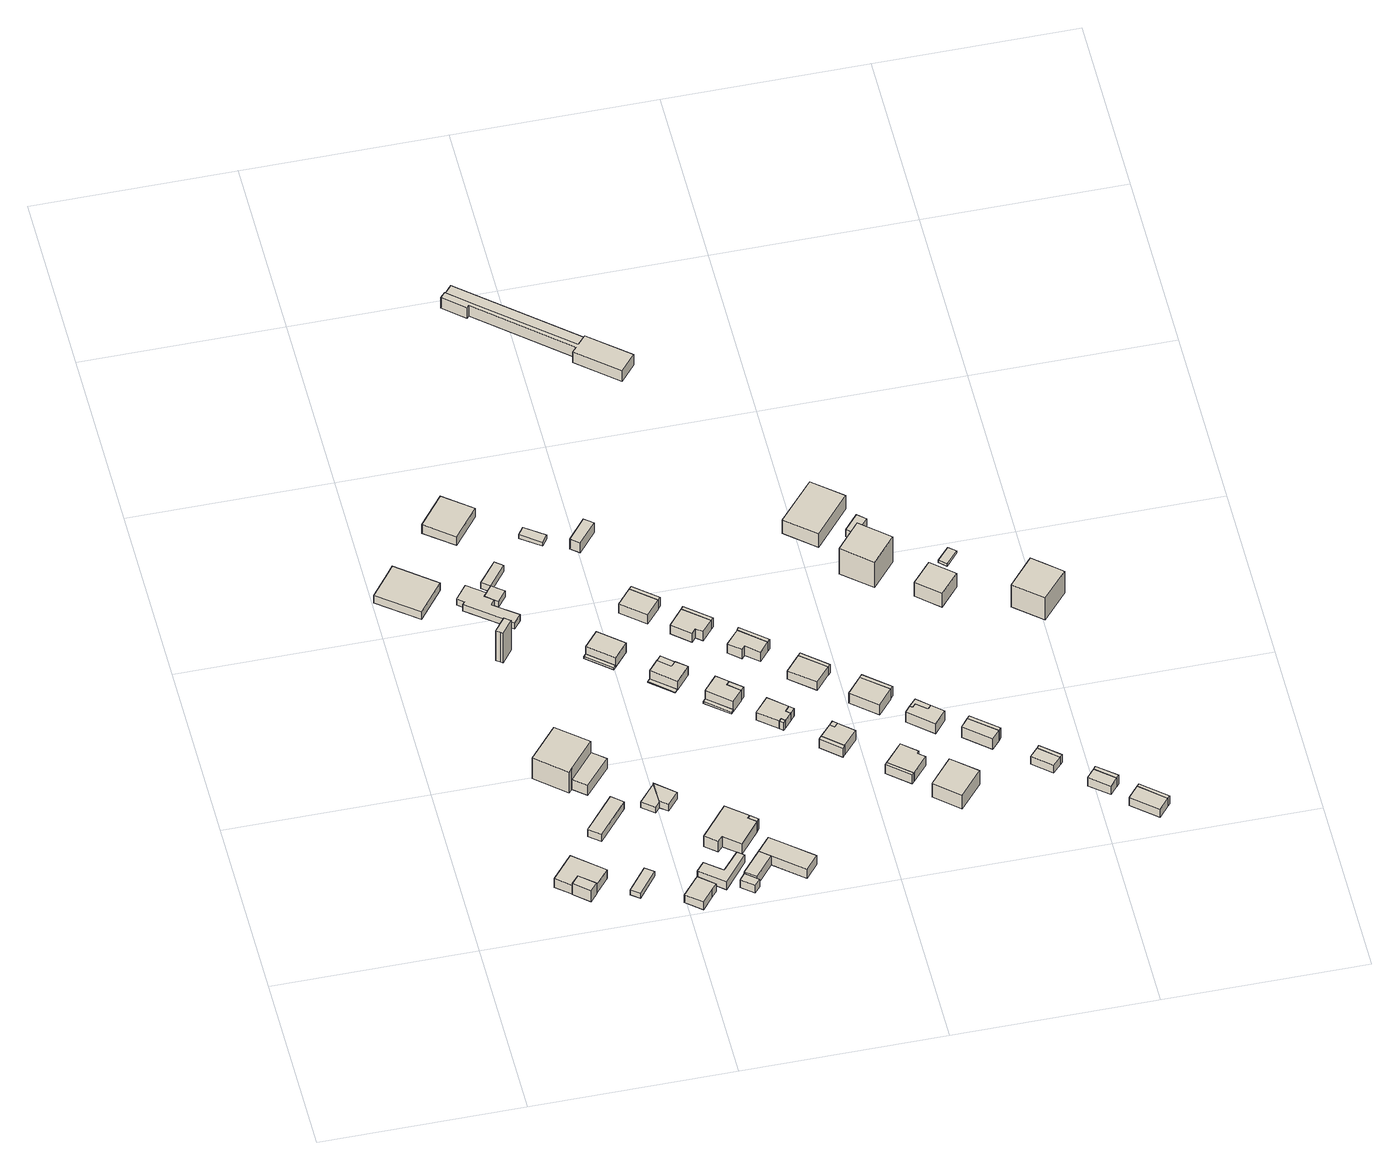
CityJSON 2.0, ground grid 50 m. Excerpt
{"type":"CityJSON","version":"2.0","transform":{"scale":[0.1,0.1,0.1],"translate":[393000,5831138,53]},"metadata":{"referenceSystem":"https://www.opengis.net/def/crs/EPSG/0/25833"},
"CityObjects":{
"building1":{"type":"Building","attributes":{"Gemeindeschluessel":"11000003","BezugspunktDach":"2200","function":"51009_1610","measuredHeight":3.66,"storeysAboveGround":0},"address":[{"country":"Germany","locality":"Berlin"}],"geometry":[{"type":"Solid","lod":"1","boundaries":[[[[0,1,2,3]],[[4,5,6,7]],[[4,7,3,2]],[[5,4,2,1]],[[6,5,1,0]],[[7,6,0,3]]]]}]},
"building2":{"type":"Building","attributes":{"Gemeindeschluessel":"11000003","BezugspunktDach":"2200","function":"31001_1010","measuredHeight":3.01,"storeysAboveGround":1},"address":[{"country":"Germany","locality":"Berlin","thoroughfareNumber":"47V","thoroughfareName":"Triftstraße"}],"geometry":[{"type":"Solid","lod":"1","boundaries":[[[[8,9,10,11,12,13]],[[14,15,16,17,18,19]],[[14,19,13,12]],[[15,14,12,11]],[[16,15,11,10]],[[17,16,10,9]],[[18,17,9,8]],[[19,18,8,13]]]]}]},
"building3":{"type":"Building","attributes":{"Gemeindeschluessel":"11000003","BezugspunktDach":"2200","function":"31001_2724","measuredHeight":2.55,"storeysAboveGround":1},"address":[{"country":"Germany","locality":"Berlin","thoroughfareNumber":"1 (5)","thoroughfareName":"Schillingweg"}],"geometry":[{"type":"Solid","lod":"1","boundaries":[[[[20,21,22,23,24]],[[25,26,27,28,29]],[[25,29,24,23]],[[26,25,23,22]],[[27,26,22,21]],[[28,27,21,20]],[[29,28,20,24]]]]}]},
"building4":{"type":"Building","attributes":{"Gemeindeschluessel":"11000003","BezugspunktDach":"2200","function":"31001_2463","measuredHeight":1.55,"storeysAboveGround":1},"address":[{"country":"Germany","locality":"Berlin","thoroughfareNumber":"47V (1)","thoroughfareName":"Triftstraße"}],"geometry":[{"type":"Solid","lod":"1","boundaries":[[[[30,31,32,33]],[[34,35,36,37]],[[34,37,33,32]],[[35,34,32,31]],[[36,35,31,30]],[[37,36,30,33]]]]}]},
"building5":{"type":"Building","attributes":{"Gemeindeschluessel":"11000003","BezugspunktDach":"2200","function":"31001_1010","measuredHeight":8.02,"storeysAboveGround":2},"address":[{"country":"Germany","locality":"Berlin","thoroughfareNumber":"106","thoroughfareName":"Schillingweg"}],"geometry":[{"type":"Solid","lod":"1","boundaries":[[[[38,39,40,41,42]],[[43,44,45,46,47]],[[43,47,42,41]],[[44,43,41,40]],[[45,44,40,39]],[[46,45,39,38]],[[47,46,38,42]]]]}]},
"building6":{"type":"Building","attributes":{"Gemeindeschluessel":"11000003","BezugspunktDach":"2200","function":"31001_2463","measuredHeight":2.46,"storeysAboveGround":1},"address":[{"country":"Germany","locality":"Berlin","thoroughfareNumber":"54 (1)","thoroughfareName":"Karlshöhe"}],"geometry":[{"type":"Solid","lod":"1","boundaries":[[[[48,49,50,51]],[[52,53,54,55]],[[52,55,51,50]],[[53,52,50,49]],[[54,53,49,48]],[[55,54,48,51]]]]}]},
"building7":{"type":"Building","attributes":{"Gemeindeschluessel":"11000003","BezugspunktDach":"2200","function":"31001_2463","measuredHeight":3.96,"storeysAboveGround":1},"address":[{"country":"Germany","locality":"Berlin","thoroughfareNumber":"106 (1)","thoroughfareName":"Schillingweg"}],"geometry":[{"type":"Solid","lod":"1","boundaries":[[[[56,57,58,59]],[[44,60,61,45]],[[44,45,59,58]],[[60,44,58,57]],[[61,60,57,56]],[[45,61,56,59]]]]}]},
"building8":{"type":"Building","attributes":{"Gemeindeschluessel":"11000003","BezugspunktDach":"2200","function":"31001_2724","measuredHeight":10.08,"storeysAboveGround":1},"address":[{"country":"Germany","locality":"Berlin","thoroughfareNumber":"1 (1)","thoroughfareName":"Schillingweg"}],"geometry":[{"type":"Solid","lod":"1","boundaries":[[[[62,63,64,65,66,67]],[[68,69,70,71,72,73]],[[68,73,67,66]],[[69,68,66,65]],[[70,69,65,64]],[[71,70,64,63]],[[72,71,63,62]],[[73,72,62,67]]]]}]},
"building9":{"type":"Building","attributes":{"Gemeindeschluessel":"11000003","BezugspunktDach":"2200","function":"31001_2463","measuredHeight":2.65,"storeysAboveGround":1},"address":[{"country":"Germany","locality":"Berlin","thoroughfareNumber":"47U (1)","thoroughfareName":"Triftstraße"}],"geometry":[{"type":"Solid","lod":"1","boundaries":[[[[74,75,76,77,78]],[[79,80,81,82,83]],[[79,83,78,77]],[[80,79,77,76]],[[81,80,76,75]],[[82,81,75,74]],[[83,82,74,78]]]]}]},
"building10":{"type":"Building","attributes":{"Gemeindeschluessel":"11000003","BezugspunktDach":"2200","function":"31001_2724","measuredHeight":2.14,"storeysAboveGround":1},"address":[{"country":"Germany","locality":"Berlin","thoroughfareNumber":"1 (2)","thoroughfareName":"Schillingweg"}],"geometry":[{"type":"Solid","lod":"1","boundaries":[[[[84,85,86,87,88,89,90,91,92,93]],[[94,95,96,97,98,99,100,101,102,103]],[[94,103,93,92]],[[95,94,92,91]],[[96,95,91,90]],[[97,96,90,89]],[[98,97,89,88]],[[99,98,88,87]],[[100,99,87,86]],[[101,100,86,85]],[[102,101,85,84]],[[103,102,84,93]]]]}]},
"building11":{"type":"Building","attributes":{"Gemeindeschluessel":"11000003","BezugspunktDach":"2200","function":"31001_2724","measuredHeight":1.96,"storeysAboveGround":1},"address":[{"country":"Germany","locality":"Berlin","thoroughfareNumber":"1 (3)","thoroughfareName":"Schillingweg"}],"geometry":[{"type":"Solid","lod":"1","boundaries":[[[[104,105,106,107,108,109]],[[110,111,112,113,114,115]],[[110,115,109,108]],[[111,110,108,107]],[[112,111,107,106]],[[113,112,106,105]],[[114,113,105,104]],[[115,114,104,109]]]]}]},
"building12":{"type":"Building","attributes":{"Gemeindeschluessel":"11000003","function":"31001_1010"},"address":[{"country":"Germany","locality":"Berlin","thoroughfareNumber":"54","thoroughfareName":"Karlshöhe"}],"children":["building12-1","building12-2"]},
"building12-1":{"type":"BuildingPart","attributes":{"BezugspunktDach":"2200","measuredHeight":2.37,"storeysAboveGround":1},"parents":["building12"],"geometry":[{"type":"MultiSurface","lod":"1","boundaries":[[[116,117,118,119]],[[120,121,122,123]],[[120,123,119,118]],[[121,120,118,117]],[[122,121,117,116]],[[124,125,116,119]],[[123,122,125,124]]]}]},
"building12-2":{"type":"BuildingPart","attributes":{"BezugspunktDach":"2200","measuredHeight":1.97,"storeysAboveGround":1},"parents":["building12"],"geometry":[{"type":"Solid","lod":"1","boundaries":[[[[126,125,124,127]],[[123,122,128,129]],[[123,129,127,124]],[[128,122,125,126]],[[129,128,126,127]],[[123,124,125,122]]]]}]},
"building13":{"type":"Building","attributes":{"Gemeindeschluessel":"11000003","BezugspunktDach":"2200","function":"31001_2724","measuredHeight":3,"storeysAboveGround":1},"address":[{"country":"Germany","locality":"Berlin","thoroughfareNumber":"1 (13)","thoroughfareName":"Schillingweg"}],"geometry":[{"type":"Solid","lod":"1","boundaries":[[[[130,131,132,133]],[[134,135,136,137]],[[134,137,133,132]],[[135,134,132,131]],[[136,135,131,130]],[[137,136,130,133]]]]}]},
"building14":{"type":"Building","attributes":{"Gemeindeschluessel":"11000003","BezugspunktDach":"2200","function":"31001_2724","measuredHeight":2.29,"storeysAboveGround":1},"address":[{"country":"Germany","locality":"Berlin","thoroughfareNumber":"1 (4)","thoroughfareName":"Schillingweg"}],"geometry":[{"type":"Solid","lod":"1","boundaries":[[[[138,139,140,141]],[[142,143,144,145]],[[142,145,141,140]],[[143,142,140,139]],[[144,143,139,138]],[[145,144,138,141]]]]}]},
"building15":{"type":"Building","attributes":{"Gemeindeschluessel":"11000003","BezugspunktDach":"2200","function":"31001_2000","measuredHeight":2.65,"storeysAboveGround":1},"address":[{"country":"Germany","locality":"Berlin","thoroughfareNumber":"53 (1)","thoroughfareName":"Karlshöhe"}],"geometry":[{"type":"Solid","lod":"1","boundaries":[[[[146,147,148,149,150,151]],[[152,153,154,155,156,157]],[[152,157,151,150]],[[153,152,150,149]],[[154,153,149,148]],[[155,154,148,147]],[[156,155,147,146]],[[157,156,146,151]]]]}]},
"building16":{"type":"Building","attributes":{"Gemeindeschluessel":"11000003","BezugspunktDach":"2200","function":"31001_2000","measuredHeight":2.59,"storeysAboveGround":1},"address":[{"country":"Germany","locality":"Berlin","thoroughfareNumber":"52 (1)","thoroughfareName":"Karlshöhe"}],"geometry":[{"type":"Solid","lod":"1","boundaries":[[[[158,159,160,161,162]],[[163,164,165,166,167]],[[163,167,162,161]],[[164,163,161,160]],[[165,164,160,159]],[[166,165,159,158]],[[167,166,158,162]]]]}]},
"building17":{"type":"Building","attributes":{"Gemeindeschluessel":"11000003","BezugspunktDach":"2200","function":"31001_1010","measuredHeight":3.56,"storeysAboveGround":1},"address":[{"country":"Germany","locality":"Berlin","thoroughfareNumber":"53","thoroughfareName":"Karlshöhe"}],"geometry":[{"type":"Solid","lod":"1","boundaries":[[[[168,169,170,171,172,173,174,175]],[[176,177,178,179,180,181,182,183]],[[176,183,175,174]],[[177,176,174,173]],[[178,177,173,172]],[[179,178,172,171]],[[180,179,171,170]],[[181,180,170,169]],[[182,181,169,168]],[[183,182,168,175]]]]}]},
"building18":{"type":"Building","attributes":{"Gemeindeschluessel":"11000003","BezugspunktDach":"2200","function":"51009_1610","measuredHeight":0.613,"storeysAboveGround":0},"address":[{"country":"Germany","locality":"Berlin"}],"geometry":[{"type":"Solid","lod":"1","boundaries":[[[[184,185,186,187]],[[188,189,190,191]],[[188,191,187,186]],[[189,188,186,185]],[[190,189,185,184]],[[191,190,184,187]]]]}]},
"building19":{"type":"Building","attributes":{"Gemeindeschluessel":"11000003","BezugspunktDach":"2200","function":"31001_1312","measuredHeight":3.15,"storeysAboveGround":1},"address":[{"country":"Germany","locality":"Berlin","thoroughfareNumber":"108","thoroughfareName":"Schillingweg"}],"geometry":[{"type":"Solid","lod":"1","boundaries":[[[[192,193,194,195]],[[196,197,189,188]],[[196,188,195,194]],[[197,196,194,193]],[[189,197,193,192]],[[188,189,192,195]]]]}]},
"building20":{"type":"Building","attributes":{"Gemeindeschluessel":"11000003","function":"31001_1010"},"address":[{"country":"Germany","locality":"Berlin","thoroughfareNumber":"52","thoroughfareName":"Karlshöhe"}],"children":["building20-1","building20-2"]},
"building20-1":{"type":"BuildingPart","attributes":{"BezugspunktDach":"2200","measuredHeight":3.11,"storeysAboveGround":1},"parents":["building20"],"geometry":[{"type":"MultiSurface","lod":"1","boundaries":[[[198,199,200,201]],[[202,203,204,205]],[[202,205,201,200]],[[203,202,200,199]],[[204,203,199,198]],[[204,198,206,207]],[[205,207,206,201,208]]]}]},
"building20-2":{"type":"BuildingPart","attributes":{"BezugspunktDach":"2200","measuredHeight":3.11,"storeysAboveGround":1},"parents":["building20"],"geometry":[{"type":"Solid","lod":"1","boundaries":[[[[209,206,201,210]],[[205,207,211,212]],[[205,212,210,201]],[[211,207,206,209]],[[212,211,209,210]],[[207,205,201,206]]]]}]},
"building21":{"type":"Building","attributes":{"Gemeindeschluessel":"11000003","BezugspunktDach":"2200","function":"51009_1610","measuredHeight":3.48,"storeysAboveGround":0},"address":[{"country":"Germany","locality":"Berlin"}],"geometry":[{"type":"Solid","lod":"1","boundaries":[[[[171,213,173,172]],[[214,215,216,217]],[[214,217,172,173]],[[215,214,173,213]],[[216,215,213,171]],[[217,216,171,172]]]]}]},
"building22":{"type":"Building","attributes":{"Gemeindeschluessel":"11000003","BezugspunktDach":"2200","function":"31001_1313","measuredHeight":1.84,"storeysAboveGround":1},"address":[{"country":"Germany","locality":"Berlin","thoroughfareNumber":"1 (12)","thoroughfareName":"Schillingweg"}],"geometry":[{"type":"Solid","lod":"1","boundaries":[[[[218,219,220,221]],[[222,223,224,225]],[[222,225,221,220]],[[223,222,220,219]],[[224,223,219,218]],[[225,224,218,221]]]]}]},
"building23":{"type":"Building","attributes":{"Gemeindeschluessel":"11000003","BezugspunktDach":"2200","function":"51009_1610","measuredHeight":0.251,"storeysAboveGround":0},"address":[{"country":"Germany","locality":"Berlin"}],"geometry":[{"type":"Solid","lod":"1","boundaries":[[[[226,227,228,229]],[[230,231,232,233]],[[230,233,229,228]],[[231,230,228,227]],[[232,231,227,226]],[[233,232,226,229]]]]}]},
"building24":{"type":"Building","attributes":{"Gemeindeschluessel":"11000003","BezugspunktDach":"2200","function":"31001_1312","measuredHeight":3.01,"storeysAboveGround":1},"address":[{"country":"Germany","locality":"Berlin","thoroughfareNumber":"56","thoroughfareName":"Karlshöhe"}],"geometry":[{"type":"Solid","lod":"1","boundaries":[[[[234,235,236,237,238,239]],[[240,241,242,243,231,230]],[[240,230,239,238]],[[241,240,238,237]],[[242,241,237,236]],[[243,242,236,235]],[[231,243,235,234]],[[230,231,234,239]]]]}]},
"building25":{"type":"Building","attributes":{"Gemeindeschluessel":"11000003","BezugspunktDach":"2200","function":"51009_1610","measuredHeight":2.87,"storeysAboveGround":0},"address":[{"country":"Germany","locality":"Berlin"}],"geometry":[{"type":"Solid","lod":"1","boundaries":[[[[244,245,246,247]],[[248,242,241,240]],[[248,240,247,246]],[[242,248,246,245]],[[241,242,245,244]],[[240,241,244,247]]]]}]},
"building26":{"type":"Building","attributes":{"Gemeindeschluessel":"11000003","BezugspunktDach":"2200","function":"31001_2523","measuredHeight":3.44,"storeysAboveGround":1},"address":[{"country":"Germany","locality":"Berlin","thoroughfareNumber":"1 (11)","thoroughfareName":"Schillingweg"}],"geometry":[{"type":"Solid","lod":"1","boundaries":[[[[249,250,251,252]],[[253,254,255,256]],[[253,256,252,251]],[[254,253,251,250]],[[255,254,250,249]],[[256,255,249,252]]]]}]},
"building27":{"type":"Building","attributes":{"Gemeindeschluessel":"11000003","BezugspunktDach":"2200","function":"31001_1312","measuredHeight":3.04,"storeysAboveGround":1},"address":[{"country":"Germany","locality":"Berlin","thoroughfareNumber":"127","thoroughfareName":"Schönerlinder Straße"}],"geometry":[{"type":"Solid","lod":"1","boundaries":[[[[257,258,259,260]],[[261,262,263,264]],[[261,264,260,259]],[[262,261,259,258]],[[263,262,258,257]],[[264,263,257,260]]]]}]},
"building28":{"type":"Building","attributes":{"Gemeindeschluessel":"11000003","BezugspunktDach":"2200","function":"51009_1610","measuredHeight":0.527,"storeysAboveGround":0},"address":[{"country":"Germany","locality":"Berlin"}],"geometry":[{"type":"Solid","lod":"1","boundaries":[[[[265,266,267,268]],[[269,270,271,272]],[[269,272,268,267]],[[270,269,267,266]],[[271,270,266,265]],[[272,271,265,268]]]]}]},
"building29":{"type":"Building","attributes":{"Gemeindeschluessel":"11000003","BezugspunktDach":"2200","function":"51009_1610","measuredHeight":2.99,"storeysAboveGround":0},"address":[{"country":"Germany","locality":"Berlin"}],"geometry":[{"type":"Solid","lod":"1","boundaries":[[[[258,273,274,259]],[[275,276,277,278]],[[275,278,259,274]],[[276,275,274,273]],[[277,276,273,258]],[[278,277,258,259]]]]}]},
"building30":{"type":"Building","attributes":{"Gemeindeschluessel":"11000003","BezugspunktDach":"2200","function":"31001_1312","measuredHeight":3.51,"storeysAboveGround":1},"address":[{"country":"Germany","locality":"Berlin","thoroughfareNumber":"57","thoroughfareName":"Karlshöhe"}],"geometry":[{"type":"Solid","lod":"1","boundaries":[[[[279,280,281,282,283,284]],[[285,286,287,288,289,290]],[[285,290,284,283]],[[286,285,283,282]],[[287,286,282,281]],[[288,287,281,280]],[[289,288,280,279]],[[290,289,279,284]]]]}]},
"building31":{"type":"Building","attributes":{"Gemeindeschluessel":"11000003","BezugspunktDach":"2200","function":"51009_1610","measuredHeight":3.37,"storeysAboveGround":0},"address":[{"country":"Germany","locality":"Berlin"}],"geometry":[{"type":"Solid","lod":"1","boundaries":[[[[291,292,293,294]],[[295,296,297,298]],[[295,298,294,293]],[[296,295,293,292]],[[297,296,292,291]],[[298,297,291,294]]]]}]},
"building32":{"type":"Building","attributes":{"Gemeindeschluessel":"11000003","BezugspunktDach":"2200","function":"31001_1312","measuredHeight":3.05,"storeysAboveGround":1},"address":[{"country":"Germany","locality":"Berlin","thoroughfareNumber":"125","thoroughfareName":"Schönerlinder Straße"}],"geometry":[{"type":"Solid","lod":"1","boundaries":[[[[299,300,301,302,303,304]],[[305,306,307,308,309,310]],[[305,310,304,303]],[[306,305,303,302]],[[307,306,302,301]],[[308,307,301,300]],[[309,308,300,299]],[[310,309,299,304]]]]}]},
"building33":{"type":"Building","attributes":{"Gemeindeschluessel":"11000003","BezugspunktDach":"2200","function":"51009_1610","measuredHeight":3.08,"storeysAboveGround":0},"address":[{"country":"Germany","locality":"Berlin"}],"geometry":[{"type":"Solid","lod":"1","boundaries":[[[[302,311,312,303]],[[313,314,306,305]],[[313,305,303,312]],[[314,313,312,311]],[[306,314,311,302]],[[305,306,302,303]]]]}]},
"building34":{"type":"Building","attributes":{"Gemeindeschluessel":"11000003","BezugspunktDach":"2200","function":"31001_1312","measuredHeight":2.65,"storeysAboveGround":1},"address":[{"country":"Germany","locality":"Berlin","thoroughfareNumber":"58","thoroughfareName":"Karlshöhe"}],"geometry":[{"type":"Solid","lod":"1","boundaries":[[[[315,316,317,318,319,320,321,322]],[[323,324,325,326,327,328,329,330]],[[323,330,322,321]],[[324,323,321,320]],[[325,324,320,319]],[[326,325,319,318]],[[327,326,318,317]],[[328,327,317,316]],[[329,328,316,315]],[[330,329,315,322]]]]}]},
"building35":{"type":"Building","attributes":{"Gemeindeschluessel":"11000003","BezugspunktDach":"2200","function":"51009_1610","measuredHeight":2.65,"storeysAboveGround":0},"address":[{"country":"Germany","locality":"Berlin"}],"geometry":[{"type":"Solid","lod":"1","boundaries":[[[[331,317,316,315]],[[328,327,332,329]],[[328,329,315,316]],[[327,328,316,317]],[[332,327,317,331]],[[329,332,331,315]]]]}]},
"building36":{"type":"Building","attributes":{"Gemeindeschluessel":"11000003","BezugspunktDach":"2200","function":"51009_1610","measuredHeight":2.64,"storeysAboveGround":0},"address":[{"country":"Germany","locality":"Berlin"}],"geometry":[{"type":"Solid","lod":"1","boundaries":[[[[318,333,320,319]],[[324,334,326,325]],[[324,325,319,320]],[[334,324,320,333]],[[326,334,333,318]],[[325,326,318,319]]]]}]},
"building37":{"type":"Building","attributes":{"Gemeindeschluessel":"11000003","BezugspunktDach":"2200","function":"31001_1312","measuredHeight":3.11,"storeysAboveGround":1},"address":[{"country":"Germany","locality":"Berlin","thoroughfareNumber":"123","thoroughfareName":"Schönerlinder Straße"}],"geometry":[{"type":"Solid","lod":"1","boundaries":[[[[335,336,337,338,339,340]],[[341,342,343,344,345,346]],[[341,346,340,339]],[[342,341,339,338]],[[343,342,338,337]],[[344,343,337,336]],[[345,344,336,335]],[[346,345,335,340]]]]}]},
"building38":{"type":"Building","attributes":{"Gemeindeschluessel":"11000003","BezugspunktDach":"2200","function":"51009_1610","measuredHeight":3.14,"storeysAboveGround":0},"address":[{"country":"Germany","locality":"Berlin"}],"geometry":[{"type":"Solid","lod":"1","boundaries":[[[[347,348,349,350]],[[351,352,353,354]],[[351,354,350,349]],[[352,351,349,348]],[[353,352,348,347]],[[354,353,347,350]]]]}]},
"building39":{"type":"Building","attributes":{"Gemeindeschluessel":"11000003","BezugspunktDach":"2200","function":"51009_1610","measuredHeight":3.31,"storeysAboveGround":0},"address":[{"country":"Germany","locality":"Berlin"}],"geometry":[{"type":"Solid","lod":"1","boundaries":[[[[355,356,357,358]],[[359,360,342,341]],[[359,341,358,357]],[[360,359,357,356]],[[342,360,356,355]],[[341,342,355,358]]]]}]},
"building40":{"type":"Building","attributes":{"Gemeindeschluessel":"11000003","BezugspunktDach":"2200","function":"31001_2724","measuredHeight":2.8,"storeysAboveGround":1},"address":[{"country":"Germany","locality":"Berlin","thoroughfareNumber":"1 (16)","thoroughfareName":"Schillingweg"}],"geometry":[{"type":"Solid","lod":"1","boundaries":[[[[361,362,363,364,365]],[[366,367,368,369,370]],[[366,370,365,364]],[[367,366,364,363]],[[368,367,363,362]],[[369,368,362,361]],[[370,369,361,365]]]]}]},
"building41":{"type":"Building","attributes":{"Gemeindeschluessel":"11000003","BezugspunktDach":"2200","function":"31001_1312","measuredHeight":3.2,"storeysAboveGround":1},"address":[{"country":"Germany","locality":"Berlin","thoroughfareNumber":"59","thoroughfareName":"Karlshöhe"}],"geometry":[{"type":"Solid","lod":"1","boundaries":[[[[348,371,372,373,374,349]],[[375,376,377,378,379,380]],[[375,380,349,374]],[[376,375,374,373]],[[377,376,373,372]],[[378,377,372,371]],[[379,378,371,348]],[[380,379,348,349]]]]}]},
"building42":{"type":"Building","attributes":{"Gemeindeschluessel":"11000003","BezugspunktDach":"2200","function":"51009_1610","measuredHeight":3.19,"storeysAboveGround":0},"address":[{"country":"Germany","locality":"Berlin"}],"geometry":[{"type":"Solid","lod":"1","boundaries":[[[[373,372,381,374]],[[382,377,376,375]],[[382,375,374,381]],[[377,382,381,372]],[[376,377,372,373]],[[375,376,373,374]]]]}]},
"building43":{"type":"Building","attributes":{"Gemeindeschluessel":"11000003","BezugspunktDach":"2200","function":"51009_1610","measuredHeight":3.51,"storeysAboveGround":0},"address":[{"country":"Germany","locality":"Berlin"}],"geometry":[{"type":"Solid","lod":"1","boundaries":[[[[383,384,385,386,387,388,389,390,391,392,393]],[[394,395,396,397,398,399,400,401,402,403,404]],[[394,404,393,392]],[[395,394,392,391]],[[396,395,391,390]],[[397,396,390,389]],[[398,397,389,388]],[[399,398,388,387]],[[400,399,387,386]],[[401,400,386,385]],[[402,401,385,384]],[[403,402,384,383]],[[404,403,383,393]]]]}]},
"building44":{"type":"Building","attributes":{"Gemeindeschluessel":"11000003","BezugspunktDach":"2200","function":"31001_1312","measuredHeight":2.85,"storeysAboveGround":1},"address":[{"country":"Germany","locality":"Berlin","thoroughfareNumber":"121","thoroughfareName":"Schönerlinder Straße"}],"geometry":[{"type":"Solid","lod":"1","boundaries":[[[[405,406,407,408]],[[409,410,411,412]],[[409,412,408,407]],[[410,409,407,406]],[[411,410,406,405]],[[412,411,405,408]]]]}]},
"building45":{"type":"Building","attributes":{"Gemeindeschluessel":"11000003","BezugspunktDach":"2200","function":"51009_1610","measuredHeight":2.88,"storeysAboveGround":0},"address":[{"country":"Germany","locality":"Berlin"}],"geometry":[{"type":"Solid","lod":"1","boundaries":[[[[406,413,414,407]],[[415,416,417,418]],[[415,418,407,414]],[[416,415,414,413]],[[417,416,413,406]],[[418,417,406,407]]]]}]},
"building46":{"type":"Building","attributes":{"Gemeindeschluessel":"11000003","BezugspunktDach":"2200","function":"51009_1610","measuredHeight":3,"storeysAboveGround":0},"address":[{"country":"Germany","locality":"Berlin"}],"geometry":[{"type":"Solid","lod":"1","boundaries":[[[[419,420,421,422]],[[423,424,425,426]],[[423,426,422,421]],[[424,423,421,420]],[[425,424,420,419]],[[426,425,419,422]]]]}]},
"building47":{"type":"Building","attributes":{"Gemeindeschluessel":"11000003","BezugspunktDach":"2200","function":"31001_1312","measuredHeight":3,"storeysAboveGround":1},"address":[{"country":"Germany","locality":"Berlin","thoroughfareNumber":"60","thoroughfareName":"Karlshöhe"}],"geometry":[{"type":"Solid","lod":"1","boundaries":[[[[420,427,428,429,430,421]],[[431,432,433,434,424,423]],[[431,423,421,430]],[[432,431,430,429]],[[433,432,429,428]],[[434,433,428,427]],[[424,434,427,420]],[[423,424,420,421]]]]}]},
"building48":{"type":"Building","attributes":{"Gemeindeschluessel":"11000003","BezugspunktDach":"2200","function":"31001_1312","measuredHeight":3.48,"storeysAboveGround":1},"address":[{"country":"Germany","locality":"Berlin","thoroughfareNumber":"119","thoroughfareName":"Schönerlinder Straße"}],"geometry":[{"type":"Solid","lod":"1","boundaries":[[[[435,436,437,438]],[[439,440,441,442]],[[439,442,438,437]],[[440,439,437,436]],[[441,440,436,435]],[[442,441,435,438]]]]}]},
"building49":{"type":"Building","attributes":{"Gemeindeschluessel":"11000003","BezugspunktDach":"2200","function":"51009_1610","measuredHeight":3.32,"storeysAboveGround":0},"address":[{"country":"Germany","locality":"Berlin"}],"geometry":[{"type":"Solid","lod":"1","boundaries":[[[[436,443,444,437]],[[445,446,447,448]],[[445,448,437,444]],[[446,445,444,443]],[[447,446,443,436]],[[448,447,436,437]]]]}]},
"building50":{"type":"Building","attributes":{"Gemeindeschluessel":"11000003","BezugspunktDach":"2200","function":"31001_1010","measuredHeight":4.79,"storeysAboveGround":1},"address":[{"country":"Germany","locality":"Berlin","thoroughfareNumber":"61","thoroughfareName":"Karlshöhe"}],"geometry":[{"type":"Solid","lod":"1","boundaries":[[[[449,450,451,452]],[[453,454,455,456]],[[453,456,452,451]],[[454,453,451,450]],[[455,454,450,449]],[[456,455,449,452]]]]}]},
"building51":{"type":"Building","attributes":{"Gemeindeschluessel":"11000003","BezugspunktDach":"2200","function":"31001_1312","measuredHeight":3.39,"storeysAboveGround":1},"address":[{"country":"Germany","locality":"Berlin","thoroughfareNumber":"117","thoroughfareName":"Schönerlinder Straße"}],"geometry":[{"type":"Solid","lod":"1","boundaries":[[[[457,458,459,460,461,462,463,464]],[[465,466,467,468,469,470,471,472]],[[465,472,464,463]],[[466,465,463,462]],[[467,466,462,461]],[[468,467,461,460]],[[469,468,460,459]],[[470,469,459,458]],[[471,470,458,457]],[[472,471,457,464]]]]}]},
"building52":{"type":"Building","attributes":{"Gemeindeschluessel":"11000003","BezugspunktDach":"2200","function":"51009_1610","measuredHeight":3.24,"storeysAboveGround":0},"address":[{"country":"Germany","locality":"Berlin"}],"geometry":[{"type":"Solid","lod":"1","boundaries":[[[[462,461,460,459,473,463]],[[474,475,476,477,478,479]],[[474,479,463,473]],[[475,474,473,459]],[[476,475,459,460]],[[477,476,460,461]],[[478,477,461,462]],[[479,478,462,463]]]]}]},
"building53":{"type":"Building","attributes":{"Gemeindeschluessel":"11000003","BezugspunktDach":"2200","function":"31001_1312","measuredHeight":3.49,"storeysAboveGround":1},"address":[{"country":"Germany","locality":"Berlin","thoroughfareNumber":"115","thoroughfareName":"Schönerlinder Straße"}],"geometry":[{"type":"Solid","lod":"1","boundaries":[[[[480,481,482,483]],[[484,485,486,487]],[[484,487,483,482]],[[485,484,482,481]],[[486,485,481,480]],[[487,486,480,483]]]]}]},
"building54":{"type":"Building","attributes":{"Gemeindeschluessel":"11000003","BezugspunktDach":"2200","function":"31001_1010","measuredHeight":5.81,"storeysAboveGround":1},"address":[{"country":"Germany","locality":"Berlin","thoroughfareNumber":"38","thoroughfareName":"Hans-Schumacher-Straße"}],"geometry":[{"type":"Solid","lod":"1","boundaries":[[[[488,489,490,491]],[[492,493,494,495]],[[492,495,491,490]],[[493,492,490,489]],[[494,493,489,488]],[[495,494,488,491]]]]}]},
"building55":{"type":"Building","attributes":{"Gemeindeschluessel":"11000003","BezugspunktDach":"2200","function":"51009_1610","measuredHeight":3.39,"storeysAboveGround":0},"address":[{"country":"Germany","locality":"Berlin"}],"geometry":[{"type":"Solid","lod":"1","boundaries":[[[[481,496,497,482]],[[498,499,500,501]],[[498,501,482,497]],[[499,498,497,496]],[[500,499,496,481]],[[501,500,481,482]]]]}]},
"building56":{"type":"Building","attributes":{"Gemeindeschluessel":"11000003","BezugspunktDach":"2200","function":"31001_1010","measuredHeight":9.11,"storeysAboveGround":1},"address":[{"country":"Germany","locality":"Berlin","thoroughfareNumber":"37","thoroughfareName":"Hans-Schumacher-Straße"}],"geometry":[{"type":"Solid","lod":"1","boundaries":[[[[502,503,504,505]],[[506,507,508,509]],[[506,509,505,504]],[[507,506,504,503]],[[508,507,503,502]],[[509,508,502,505]]]]}]},
"building57":{"type":"Building","attributes":{"Gemeindeschluessel":"11000003","BezugspunktDach":"2200","function":"31001_2463","measuredHeight":2.36,"storeysAboveGround":1},"address":[{"country":"Germany","locality":"Berlin","thoroughfareNumber":"37 (1)","thoroughfareName":"Hans-Schumacher-Straße"}],"geometry":[{"type":"Solid","lod":"1","boundaries":[[[[510,511,512,513]],[[514,515,516,517]],[[514,517,513,512]],[[515,514,512,511]],[[516,515,511,510]],[[517,516,510,513]]]]}]},
"building58":{"type":"Building","attributes":{"Gemeindeschluessel":"11000003","BezugspunktDach":"2200","function":"31001_1312","measuredHeight":2.66,"storeysAboveGround":1},"address":[{"country":"Germany","locality":"Berlin","thoroughfareNumber":"113","thoroughfareName":"Schönerlinder Straße"}],"geometry":[{"type":"Solid","lod":"1","boundaries":[[[[518,519,520,521]],[[522,523,524,525]],[[522,525,521,520]],[[523,522,520,519]],[[524,523,519,518]],[[525,524,518,521]]]]}]},
"building59":{"type":"Building","attributes":{"Gemeindeschluessel":"11000003","BezugspunktDach":"2200","function":"51009_1610","measuredHeight":2.68,"storeysAboveGround":0},"address":[{"country":"Germany","locality":"Berlin"}],"geometry":[{"type":"Solid","lod":"1","boundaries":[[[[519,526,527,520]],[[528,529,530,531]],[[528,531,520,527]],[[529,528,527,526]],[[530,529,526,519]],[[531,530,519,520]]]]}]},
"building60":{"type":"Building","attributes":{"Gemeindeschluessel":"11000003","BezugspunktDach":"2200","function":"31001_1010","measuredHeight":4.7,"storeysAboveGround":1},"address":[{"country":"Germany","locality":"Berlin","thoroughfareNumber":"36","thoroughfareName":"Hans-Schumacher-Straße"}],"geometry":[{"type":"Solid","lod":"1","boundaries":[[[[532,533,534,535]],[[536,537,538,539]],[[536,539,535,534]],[[537,536,534,533]],[[538,537,533,532]],[[539,538,532,535]]]]}]},
"building61":{"type":"Building","attributes":{"Gemeindeschluessel":"11000003","BezugspunktDach":"2200","function":"31001_1312","measuredHeight":2.92,"storeysAboveGround":1},"address":[{"country":"Germany","locality":"Berlin","thoroughfareNumber":"111","thoroughfareName":"Schönerlinder Straße"}],"geometry":[{"type":"Solid","lod":"1","boundaries":[[[[540,541,542,543]],[[544,545,546,547]],[[544,547,543,542]],[[545,544,542,541]],[[546,545,541,540]],[[547,546,540,543]]]]}]},
"building62":{"type":"Building","attributes":{"Gemeindeschluessel":"11000003","BezugspunktDach":"2200","function":"51009_1610","measuredHeight":2.99,"storeysAboveGround":0},"address":[{"country":"Germany","locality":"Berlin"}],"geometry":[{"type":"Solid","lod":"1","boundaries":[[[[541,548,549,542]],[[550,551,552,553]],[[550,553,542,549]],[[551,550,549,548]],[[552,551,548,541]],[[553,552,541,542]]]]}]},
"building63":{"type":"Building","attributes":{"Gemeindeschluessel":"11000003","BezugspunktDach":"2200","function":"31001_2000","measuredHeight":1.36,"storeysAboveGround":1},"address":[{"country":"Germany","locality":"Berlin","thoroughfareNumber":"36 (1)","thoroughfareName":"Hans-Schumacher-Straße"}],"geometry":[{"type":"Solid","lod":"1","boundaries":[[[[554,555,556,557]],[[558,559,560,561]],[[558,561,557,556]],[[559,558,556,555]],[[560,559,555,554]],[[561,560,554,557]]]]}]},
"building64":{"type":"Building","attributes":{"Gemeindeschluessel":"11000003","BezugspunktDach":"2200","function":"31001_1312","measuredHeight":2.83,"storeysAboveGround":1},"address":[{"country":"Germany","locality":"Berlin","thoroughfareNumber":"109","thoroughfareName":"Schönerlinder Straße"}],"geometry":[{"type":"Solid","lod":"1","boundaries":[[[[562,563,564,565]],[[566,567,568,569]],[[566,569,565,564]],[[567,566,564,563]],[[568,567,563,562]],[[569,568,562,565]]]]}]},
"building65":{"type":"Building","attributes":{"Gemeindeschluessel":"11000003","BezugspunktDach":"2200","function":"51009_1610","measuredHeight":2.85,"storeysAboveGround":0},"address":[{"country":"Germany","locality":"Berlin"}],"geometry":[{"type":"Solid","lod":"1","boundaries":[[[[563,570,571,564]],[[572,573,567,566]],[[572,566,564,571]],[[573,572,571,570]],[[567,573,570,563]],[[566,567,563,564]]]]}]},
"building66":{"type":"Building","attributes":{"Gemeindeschluessel":"11000003","BezugspunktDach":"2200","function":"31001_1010","measuredHeight":9.01,"storeysAboveGround":1},"address":[{"country":"Germany","locality":"Berlin","thoroughfareNumber":"35","thoroughfareName":"Hans-Schumacher-Straße"}],"geometry":[{"type":"Solid","lod":"1","boundaries":[[[[574,575,576,577,578]],[[579,580,581,582,583]],[[579,583,578,577]],[[580,579,577,576]],[[581,580,576,575]],[[582,581,575,574]],[[583,582,574,578]]]]}]}
},
"vertices":[
[285,90,46],[303,111,46],[266,143,46],[248,122,46],[266,143,9],[303,111,9],[285,90,9],[248,122,9],
[248,122,40],[266,143,40],[303,111,40],[337,152,40],[264,214,40],[212,152,40],[264,214,10],[337,152,10],[303,111,10],[266,143,10],[248,122,10],[212,152,10],
[100,1039,32],[162,1118,32],[66,1194,32],[51,1174,32],[4,1114,32],[51,1174,7],[66,1194,7],[162,1118,7],[100,1039,7],[4,1114,7],
[398,71,30],[445,131,30],[424,147,30],[377,87,30],[424,147,14],[445,131,14],[398,71,14],[377,87,14],
[310,428,85],[319,438,85],[381,511,85],[307,573,85],[237,491,85],[307,573,14],[381,511,14],[319,438,14],[310,428,14],[237,491,14],
[350,264,38],[423,352,38],[396,375,38],[322,287,38],[396,375,13],[423,352,13],[350,264,13],[322,287,13],
[351,411,48],[413,483,48],[381,511,48],[319,438,48],[413,483,14],[351,411,14],
[247,863,114],[252,859,114],[280,894,114],[276,897,114],[265,906,114],[237,871,114],[265,906,13],[276,897,13],[280,894,13],[252,859,13],[247,863,13],[237,871,13],
[531,0,44],[559,34,44],[572,49,44],[534,81,44],[493,32,44],[534,81,18],[572,49,18],[559,34,18],[531,0,18],[493,32,18],
[205,1052,28],[199,1044,28],[303,962,28],[321,984,28],[263,1029,28],[273,1042,28],[253,1058,28],[261,1068,28],[218,1102,28],[189,1065,28],[218,1102,7],[261,1068,7],[253,1058,7],[273,1042,7],[263,1029,7],[321,984,7],[303,962,7],[199,1044,7],[205,1052,7],[189,1065,7],
[273,1042,29],[282,1035,29],[304,1063,29],[275,1086,29],[261,1068,29],[253,1058,29],[261,1068,9],[275,1086,9],[304,1063,9],[282,1035,9],[273,1042,9],[253,1058,9],
[503,335,39],[522,320,39],[549,352,39],[501,393,39],[549,352,16],[522,320,16],[503,335,16],[501,393,16],[501,393,35],[503,335,35],
[491,321,35],[461,345,35],[491,321,16],[461,345,16],
[231,1246,37],[292,1323,37],[222,1378,37],[161,1301,37],[222,1378,7],[292,1323,7],[231,1246,7],[161,1301,7],
[275,1086,28],[319,1142,28],[299,1158,28],[255,1102,28],[299,1158,8],[319,1142,8],[275,1086,8],[255,1102,8],
[597,49,44],[657,122,44],[641,135,44],[600,87,44],[558,121,44],[539,98,44],[558,121,18],[600,87,18],[641,135,18],[657,122,18],[597,49,18],[539,98,18],
[659,24,44],[673,40,44],[668,45,44],[643,66,44],[629,49,44],[643,66,18],[668,45,18],[673,40,18],[659,24,18],[629,49,18],
[605,170,52],[617,184,52],[657,151,52],[706,211,52],[688,226,52],[694,233,52],[643,275,52],[576,194,52],[643,275,16],[694,233,16],[688,226,16],[706,211,16],[657,151,16],[617,184,16],[605,170,16],[576,194,16],
[497,783,17],[503,790,17],[444,840,17],[438,833,17],[444,840,11],[503,790,11],[497,783,11],[438,833,11],
[503,790,43],[537,830,43],[478,880,43],[444,840,43],[478,880,11],[537,830,11],
[786,41,50],[817,78,50],[721,159,50],[690,122,50],[721,159,19],[817,78,19],[786,41,19],[690,122,19],[715,101,50],[715,101,19],[690,122,28],
[668,45,50],[643,66,50],[668,45,19],[643,66,19],
[712,218,52],[694,233,17],[712,218,17],[706,211,17],[688,226,17],
[424,1198,22],[438,1218,22],[389,1254,22],[375,1234,22],[389,1254,9],[438,1218,9],[424,1198,9],[375,1234,9],
[619,677,17],[626,685,17],[571,732,17],[564,724,17],[571,732,15],[626,685,15],[619,677,15],[564,724,15],
[626,685,45],[660,725,45],[634,746,45],[623,734,45],[594,759,45],[571,732,45],[594,759,15],[623,734,15],[634,746,15],[660,725,15],
[623,734,44],[634,746,44],[605,772,44],[594,759,44],[605,772,15],
[503,1154,48],[548,1208,48],[526,1225,48],[482,1171,48],[526,1225,14],[548,1208,14],[503,1154,14],[482,1171,14],
[605,901,46],[639,941,46],[581,990,46],[547,950,46],[581,990,15],[639,941,15],[605,901,15],[547,950,15],
[731,584,21],[737,591,21],[681,639,21],[675,631,21],[681,639,15],[737,591,15],[731,584,15],[675,631,15],
[645,949,46],[587,997,46],[587,997,16],[645,949,16],[639,941,16],[581,990,16],
[737,591,50],[762,620,50],[733,645,50],[741,654,50],[714,677,50],[681,639,50],[714,677,14],[741,654,14],[733,645,14],[762,620,14],[737,591,14],[681,639,14],
[762,620,49],[770,630,49],[741,654,49],[733,645,49],[741,654,15],[770,630,15],[762,620,15],[733,645,15],
[692,823,46],[702,835,46],[718,822,46],[744,852,46],[684,902,46],[649,860,46],[684,902,15],[744,852,15],[718,822,15],[702,835,15],[692,823,15],[649,860,15],
[750,859,46],[690,909,46],[690,909,15],[750,859,15],
[828,514,42],[834,521,42],[843,513,42],[859,532,42],[849,541,42],[860,554,42],[816,592,42],[782,553,42],[816,592,16],[860,554,16],[849,541,16],[859,532,16],[843,513,16],[834,521,16],[828,514,16],[782,553,16],
[837,506,42],[837,506,16],
[870,545,42],[870,545,16],
[793,747,47],[801,756,47],[833,729,47],[856,756,47],[795,808,47],[764,772,47],[795,808,15],[856,756,15],[833,729,15],[801,756,15],[793,747,15],[764,772,15],
[952,395,46],[958,402,46],[911,443,46],[905,436,46],[911,443,15],[958,402,15],[952,395,15],[905,436,15],
[856,756,48],[862,763,48],[800,815,48],[795,808,48],[800,815,15],[862,763,15],
[424,1944,39],[637,1762,39],[657,1785,39],[392,2012,39],[372,1989,39],[392,2012,11],[657,1785,11],[637,1762,11],[424,1944,11],[372,1989,11],
[993,442,46],[957,474,46],[948,464,46],[938,473,46],[938,473,14],[948,464,14],[957,474,14],[993,442,14],[958,402,14],[911,443,14],
[947,483,46],[947,483,14],
[412,1930,45],[417,1937,45],[630,1754,45],[619,1742,45],[717,1658,45],[755,1702,45],[657,1785,45],[637,1762,45],[424,1944,45],[372,1989,45],[360,1975,45],[372,1989,9],[424,1944,9],[637,1762,9],[657,1785,9],[755,1702,9],[717,1658,9],[619,1742,9],[630,1754,9],[417,1937,9],[412,1930,9],[360,1975,9],
[941,612,43],[976,653,43],[916,703,43],[881,662,43],[916,703,15],[976,653,15],[941,612,15],[881,662,15],
[982,659,43],[922,710,43],[922,710,14],[982,659,14],[976,653,14],[916,703,14],
[1090,279,44],[1095,285,44],[1041,331,44],[1036,325,44],[1041,331,14],[1095,285,14],[1090,279,14],[1036,325,14],
[1133,329,44],[1116,343,44],[1121,349,44],[1084,381,44],[1084,381,14],[1121,349,14],[1116,343,14],[1133,329,14],
[1064,505,50],[1100,547,50],[1038,599,50],[1003,557,50],[1038,599,15],[1100,547,15],[1064,505,15],[1003,557,15],
[1106,554,50],[1044,606,50],[1044,606,17],[1106,554,17],[1100,547,17],[1038,599,17],
[1185,177,61],[1241,243,61],[1181,295,61],[1125,229,61],[1181,295,14],[1241,243,14],[1185,177,14],[1125,229,14],
[1177,420,48],[1207,455,48],[1179,479,48],[1171,469,48],[1145,491,48],[1137,482,48],[1131,487,48],[1118,471,48],[1131,487,14],[1137,482,14],[1145,491,14],[1171,469,14],[1179,479,14],[1207,455,14],[1177,420,14],[1118,471,14],
[1148,506,48],[1148,506,15],[1179,479,15],[1171,469,15],[1145,491,15],[1137,482,15],[1131,487,15],
[1295,343,49],[1315,366,49],[1252,419,49],[1233,396,49],[1252,419,14],[1315,366,14],[1295,343,14],[1233,396,14],
[1044,1051,56],[1132,1154,56],[1060,1215,56],[972,1113,56],[1060,1215,10],[1132,1154,10],[1044,1051,10],[972,1113,10],
[1321,373,49],[1258,426,49],[1258,426,15],[1321,373,15],[1315,366,15],[1252,419,15],
[1142,900,97],[1201,968,97],[1130,1029,97],[1072,960,97],[1130,1029,10],[1201,968,10],[1142,900,10],[1072,960,10],
[1133,1052,34],[1168,1092,34],[1147,1110,34],[1113,1070,34],[1147,1110,10],[1168,1092,10],[1133,1052,10],[1113,1070,10],
[1416,238,41],[1436,260,41],[1390,300,41],[1370,278,41],[1390,300,15],[1436,260,15],[1416,238,15],[1370,278,15],
[1442,267,41],[1396,307,41],[1396,307,14],[1442,267,14],[1436,260,14],[1390,300,14],
[1281,808,54],[1328,862,54],[1273,910,54],[1226,856,54],[1273,910,7],[1328,862,7],[1281,808,7],[1226,856,7],
[1530,143,44],[1548,165,44],[1502,204,44],[1483,182,44],[1502,204,15],[1548,165,15],[1530,143,15],[1483,182,15],
[1555,173,44],[1508,212,44],[1508,212,14],[1555,173,14],[1548,165,14],[1502,204,14],
[1321,930,15],[1352,965,15],[1334,980,15],[1304,946,15],[1334,980,7],[1352,965,7],[1321,930,7],[1304,946,7],
[1624,47,45],[1649,76,45],[1588,129,45],[1563,99,45],[1588,129,17],[1649,76,17],[1624,47,17],[1563,99,17],
[1655,83,45],[1594,135,45],[1594,135,17],[1655,83,17],
[1505,716,82],[1567,788,82],[1533,817,82],[1499,846,82],[1437,774,82],[1499,846,7],[1533,817,7],[1567,788,7],[1505,716,7],[1437,774,7]
]}
